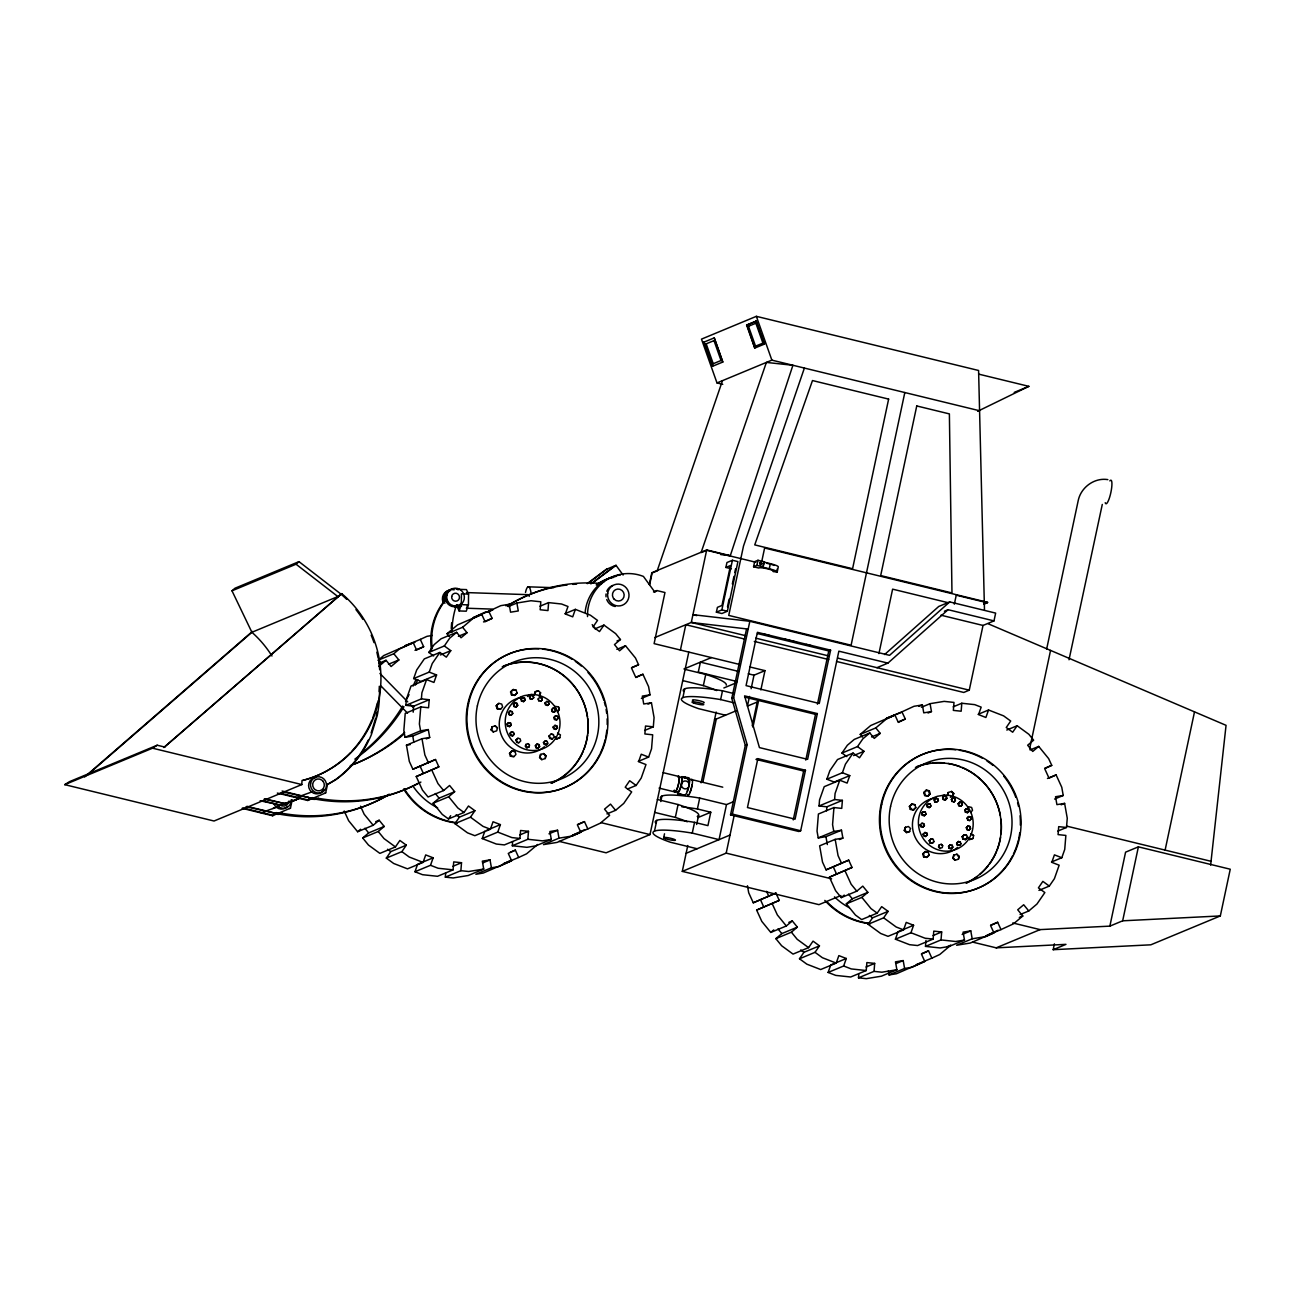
<?xml version="1.0" encoding="UTF-8"?>
<svg xmlns="http://www.w3.org/2000/svg" width="1295" height="1295" viewBox="0 0 1295 1295"><rect width="100%" height="100%" fill="white"/><g stroke="black" fill="none" stroke-linecap="round" stroke-linejoin="round"><path stroke-width="1.5" d="M459.126 610.949L461.328 604.652L461.441 593.855L468.563 594.097L468.434 604.894L466.249 611.191L459.126 610.949L457.054 606.448M426.249 738.911L429.697 737.47L428.305 729.571L412.749 736.029L405.044 737.276L403.846 730.461L405.222 713.383L420.762 706.924L428.564 707.75L429.212 699.721L413.672 706.18L405.869 705.338L406.355 699.284L411.033 686.042L426.573 679.584L433.938 682.449L436.577 674.97L429.212 672.105L413.672 678.564L416.682 670.001L424.323 658.896L439.879 652.437L446.322 657.148L450.773 650.657L444.331 645.962L428.791 652.421L433.615 655.95M413.186 712.201L413.672 706.18M420.762 706.924L419.386 724.002L420.6 730.817L405.044 737.276M405.869 705.338L421.409 698.879L421.895 692.825L426.573 679.584M537.635 844.502L526.579 853.826L518.696 857.452L515.361 850.135L508.271 853.405L511.622 860.706L483.31 873.04L475.88 874.255L491.436 867.796L490.028 859.896L482.323 861.143L483.731 869.058L468.175 875.517L453.137 877.961L445.334 877.136L445.658 873.154M414.967 871.745L430.507 865.287L433.145 857.808L417.605 864.267L414.967 871.745L422.575 874.708L437.532 876.294L453.072 869.851L453.719 861.887L461.522 862.713L460.874 870.677L445.334 877.136M636.007 677.123L642.919 674.258L648.585 686.625L650.041 694.832L642.336 696.095L643.728 703.994L651.434 702.748L654.072 717.592L653.311 726.835L645.509 726.009L644.878 733.974L652.68 734.799L651.547 748.769L648.617 757.089L641.235 754.224L638.597 761.703L645.978 764.568L641.219 778.052L636.12 785.45L629.678 780.739L625.226 787.23L631.669 791.925L623.753 803.418L615.578 810.33L610.512 804.114L604.538 809.148L609.605 815.364L600.362 823.167L587.817 828.946L584.466 821.629L577.392 824.883L580.743 832.199L557.093 842.397L543.447 844.615L559.003 838.156L557.595 830.257L549.889 831.503L551.298 839.419L535.741 845.878L526.919 847.319L512.302 845.748L512.626 841.766M484.864 831.082L482.226 838.561L496.357 844.049L504.403 844.907L519.959 838.448L520.59 830.483L528.49 831.325L527.842 839.289L512.302 845.748M642.919 674.258L635.845 677.512L631.474 667.977L638.564 664.723L635.473 657.99L625.517 645.768L619.544 650.802L614.477 644.586L620.451 639.536L615.643 633.627L603.956 625.096L599.488 631.572L593.061 626.877L597.513 620.402L590.423 615.222L575.352 609.362L572.714 616.841L565.332 613.976L567.987 606.497L561.544 604.004L548.611 602.612L547.979 610.576L540.161 609.751L540.808 601.786L530.982 600.734L516.883 603.033L508.239 606.627M839.435 839.548L842.883 838.108L841.491 830.208L825.935 836.667L818.23 837.914L817.032 831.099L818.408 814.021L833.948 807.562L841.75 808.388L842.397 800.359L826.857 806.817L819.055 805.976L819.541 799.922L824.219 786.68L839.759 780.221L847.124 783.086L849.763 775.608L842.397 772.743L826.857 779.202L829.868 770.638L837.509 759.534L853.065 753.075L859.508 757.785L863.959 751.294L857.517 746.6L841.977 753.059L846.8 756.588M826.534 810.832L826.857 806.817M833.948 807.562L832.572 824.64L833.786 831.471L818.23 837.914M819.055 805.976L834.595 799.533L835.081 793.463L839.759 780.221M888.338 970.991L889.05 974.941L904.59 968.482L903.198 960.582L895.476 961.845L896.885 969.745L881.345 976.203L866.29 978.664L858.488 977.822L858.812 973.84M828.12 972.432L843.66 965.989L846.299 958.51L830.759 964.969L828.12 972.432L835.728 975.394L850.685 976.997L866.226 970.538L866.873 962.573L874.675 963.399L874.044 971.363L858.488 977.822M1047.461 778.473L1056.105 774.896L1061.77 787.263L1063.227 795.47L1055.522 796.733L1056.914 804.632L1064.619 803.386L1067.258 818.23L1066.497 827.473L1058.695 826.647L1058.064 834.611L1065.866 835.437L1064.733 849.407L1061.803 857.727L1054.421 854.862L1051.783 862.341L1059.164 865.206L1054.405 878.69L1049.306 886.088L1042.863 881.377L1038.412 887.868L1044.855 892.563L1036.939 904.056L1028.764 910.968L1023.697 904.752L1017.724 909.786L1022.791 916.002L1013.548 923.804L1001.003 929.583L997.652 922.267L990.578 925.536L993.929 932.837L970.279 943.035L956.633 945.253L972.189 938.794L970.781 930.895L963.075 932.141L964.484 940.057L948.927 946.515L940.105 947.956L925.488 946.386L925.974 940.413M895.412 939.199L910.952 932.74L913.59 925.261L898.05 931.72L895.412 939.199L909.543 944.686L917.588 945.544L933.145 939.085L933.776 931.121L941.675 931.963L941.028 939.927L925.488 946.386M1056.105 774.896L1049.031 778.149L1044.66 768.615L1051.75 765.361L1048.659 758.627L1038.703 746.406L1032.73 751.44L1027.663 745.224L1033.637 740.173L1028.829 734.265L1017.142 725.734L1012.674 732.225L1006.247 727.515L1010.699 721.04L1003.609 715.86L988.538 710L985.9 717.479L978.518 714.613L981.173 707.135L974.73 704.642L961.796 703.25L961.165 711.214L953.347 710.388L953.994 702.424L944.168 701.372L930.069 703.671L921.425 707.264M1210.631 865.092L1226.057 725.329L988.344 623.85M460.761 603.421L459.158 607.97L457.653 604.716M290.614 803.531L292.233 799.808L290.469 808.145L272.5 815.737L242.1 808.323M164.853 747.085L157.197 745.224L69.412 781.694L64.75 784.657L214.031 821.014L301.816 784.56L302.01 780.513A107.971 104.652 67.4 0 0 378.561 700.886A107.971 104.652 67.4 0 0 341.734 593.628L163.947 747.458L341.734 593.628M277.34 793.074L307.724 800.472L325.692 792.896L327.473 784.56L335.955 779.606A108.246 104.911 67.4 0 0 371.455 734.443L377.185 715.73A108.246 104.911 67.4 0 0 379.273 686.285M491.096 729.878L492.391 726.689L491.096 729.878L493.266 731.95L496.746 730.817L497.377 727.887L495.192 725.831L491.711 726.964M535.612 691.627L534.301 694.832L535.612 691.627L538.396 690.769L540.582 692.825L539.27 696.03L540.582 692.825M525.284 746.357C527.081 741.63 524.167 747.215 526.741 747.733L529.056 746.972L529.477 745.014L528.02 743.638L525.705 744.398M539.594 757.591L540.905 754.386L539.594 757.591L541.779 759.663L545.26 758.53L545.875 755.6L543.706 753.544L540.225 754.677M545.875 755.6L545.26 758.53M559.796 737.81L556.316 738.943L559.796 737.81L560.427 734.88L557.562 733.099M649.329 584.498L651.822 572.73L706.698 549.938L730.299 555.684L792.912 365.271L766.381 362.422L701.21 552.22M649.653 584.66L652.13 572.989L657.617 570.707M680.409 650.041L685.8 624.724L744.528 639.034M706.698 549.938L691.287 622.458L654.703 637.609M558.987 841.329L606.109 852.806L650.009 834.579L688.794 652.081M697.098 848.743L670.308 842.219A55.442 7.899 12 0 1 654.493 831.131L656.775 820.382M660.774 801.556L661.939 796.085M725.491 715.212L698.685 708.689A55.442 7.899 12 0 1 682.87 697.6L684.731 688.81M663.688 837.703L664.513 833.802M716.378 612.179L717.414 607.355L721.979 605.445L730.461 565.543L725.896 567.437L726.932 562.532L732.42 560.266L737.923 561.593L727.369 611.24L721.882 613.522L716.378 612.179L721.865 609.896L727.369 611.24M687.273 821.791A52.593 7.495 12 0 0 675.342 817.42L678.078 804.535L657.358 799.484M716.621 690.559A52.593 7.495 12 0 0 703.363 685.605L705.743 674.42L685.023 669.369M684.909 777.987L685.12 777.016M721.865 609.896L732.42 560.266M727.482 606.788L729.101 599.197M732.339 583.98L733.941 576.388M734.751 572.584L735.56 568.78M840.892 895.541L818.942 904.655L682.287 871.373L687.774 845.522M701.113 782.811L716.151 712.04M654.493 831.131A55.442 7.899 12 0 1 692.258 833.106L694.541 822.357L707.928 825.627L710.777 812.24L697.39 808.97A55.442 7.899 12 0 0 681.882 806.834M697.39 808.97L699.705 798.06L726.495 804.583L733.035 801.88M702.894 782.067L716.297 719.033M682.87 697.6A55.442 7.899 12 0 1 720.635 699.575L722.497 690.785L733.99 693.586M696.661 824.462L698.62 815.251M777.178 572.099L773.099 571.516A7.673 1.101 12 0 0 767.984 568.926A7.673 1.101 12 0 0 758.757 568.019L753.577 566.773L754.677 561.658L757.98 560.282L764.536 561.884L762.884 567.226L769.262 568.78A10.635 1.522 12 0 1 777.21 572.066L778.263 567A10.635 1.522 12 0 0 770.363 563.665L763.969 562.111L763.241 565.526M753.577 566.773L756.895 565.397L757.98 560.282M884.598 654.542L938.745 606.465L949.721 601.916L995.645 613.102L993.993 620.888L948.069 609.702L887.901 663.121L838.852 651.175L800.682 830.743L798.853 831.503L730.542 814.863L745.305 745.37L731.788 698.361L746.357 629.839L748.186 629.079L691.287 622.458L746.001 635.78M761.719 561.625L764.617 548.012L987.583 602.321L983.828 604.328M730.542 814.863L732.371 814.102L747.134 744.609L733.617 697.6L749.837 621.292L889.552 655.335L949.721 601.916M769.262 568.78L770.363 563.665M726.495 804.583L719.049 839.629L692.258 833.106M749.481 696.435L747.425 706.099L758.401 701.534L752.962 727.142M751.132 688.713L753.998 675.197L764.973 670.632L760.861 689.944M776.547 572.358L777.275 568.958M752.201 725.669L757.235 702.019M682.287 871.373L726.187 853.13L734.152 815.607M757.85 758.643L747.458 807.546L795.081 819.152L805.474 770.25L757.85 758.643L756.021 759.404L803.645 771.011L805.474 770.25M817.436 704.221L828.768 650.932L830.597 650.171L819.266 703.46L746.066 685.622L757.397 632.332L830.597 650.171M793.252 819.913L803.645 771.011M805.781 760.1L815.51 714.354L817.339 713.594L807.611 759.339L759.437 747.603L744.56 695.868L817.339 713.594M904.817 392.531L851.106 645.218L728.745 615.416L743.492 546.069L804.389 368.071M878.917 653.603L892.611 589.16L948.539 602.79M904.282 830.532L905.577 827.327L904.282 830.532L906.451 832.588L909.252 831.73L910.563 828.525L908.378 826.469L904.897 827.602M954.334 604.198L956.244 595.198L987.47 602.806M836.538 661.454L963.771 692.453L969.259 690.17L983.018 625.453L993.993 620.888M948.102 792.54L947.487 795.47L948.102 792.54L951.582 791.407L953.768 793.479L952.456 796.684L953.768 793.479M938.47 846.995C940.267 842.268 937.353 847.853 939.927 848.371L942.258 847.61L942.663 845.667L941.206 844.291L938.891 845.036M952.78 858.245L954.091 855.04L952.78 858.245L954.965 860.301L958.446 859.168L959.061 856.238L956.892 854.182L953.411 855.315M959.061 856.238L958.446 859.168M972.982 838.448L969.502 839.581L972.982 838.448L973.613 835.518L970.748 833.737L973.613 835.518M1046.619 649.2L1078.249 500.42C1081.001 487.308 1094.453 477.402 1107.856 479.619M1029.638 748.801L1050.553 650.414M1069.006 659.77L1102.288 504.435M1012.771 922.963L1040.095 929.616L1109.864 926.135L1125.582 852.159L1138.386 846.849L1230.25 869.22L1220.327 915.937L1150.818 944.816L1053.175 949.688L1054.405 943.845M1109.864 926.135L1122.668 920.81L1138.386 846.849M1165.111 850.103L1194.508 711.861M467.56 605.396L466.75 607.76M371.115 732.97L375.647 718.142M376.214 716.297L376.278 716.103A108.246 104.911 67.4 0 0 377.007 712.25M657.31 570.447L722.48 380.665M429.212 672.105L432.239 663.542L439.879 652.437M375.696 821.678L379.144 820.237L384.21 826.453L368.67 832.912L362.697 837.962L368.492 845.068L379.888 853.389L395.428 846.93L399.88 840.455L406.322 845.166L390.782 851.624L386.315 858.099L393.696 863.49L407.504 868.848L423.06 862.389L425.699 854.927L433.145 857.808M429.697 737.47L421.992 738.733L406.452 745.192L409.317 761.428L412.895 769.23L435.525 759.517L438.859 766.818L416.245 776.547L422.429 790.063L428.062 796.992L443.618 790.533L449.592 785.482L454.658 791.698L439.102 798.157L433.129 803.208L442.259 814.409L448.475 818.942L464.015 812.483L468.482 806.008L474.909 810.719L459.369 817.177L454.917 823.652L467.479 832.831L474.844 835.696L490.4 829.237L493.039 821.758L500.404 824.624L497.766 832.102L482.226 838.561M842.397 772.743L845.425 764.179L853.065 753.075M788.849 922.364L792.297 920.923L797.364 927.139L781.824 933.598L775.851 938.648L781.646 945.755L793.042 954.091L808.582 947.632L813.05 941.141L819.476 945.852L803.936 952.311L799.484 958.786L806.866 964.176L820.674 969.534L836.214 963.091L838.852 955.613L846.299 958.51M842.883 838.108L835.178 839.37L819.638 845.829L822.503 862.065L826.08 869.868L848.711 860.155L852.045 867.456L829.431 877.184L835.615 890.701L841.248 897.629L856.804 891.17L862.778 886.12L867.844 892.352L852.288 898.795L846.315 903.845L855.445 915.047L861.661 919.58L877.201 913.137L881.668 906.646L888.095 911.356L872.555 917.815L868.103 924.29L880.665 933.468L888.03 936.334L903.586 929.875L906.225 922.396L913.59 925.261M413.105 686.042L415.517 680.571M415.371 685.087L417.783 679.616M428.791 652.421L434.149 644.619L441.077 638.775L456.633 632.316L461.052 637.755L467.026 632.721L462.606 627.282L447.05 633.724L449.268 636.46M444.331 645.962L449.689 638.176L456.633 632.316M386.315 858.099L401.871 851.641L406.322 845.166M448.475 818.942L450.692 815.704M454.917 823.652L470.457 817.194L474.909 810.719M759.987 562.532L760.958 564.652M841.977 753.059L847.335 745.272L854.263 739.413L869.819 732.954L874.238 738.393L880.211 733.359L875.792 727.919L860.236 734.378L862.454 737.098M857.517 746.6L862.875 738.814L869.819 732.954M799.484 958.786L815.024 952.327L819.476 945.852M868.103 924.29L883.643 917.831L888.095 911.356M432.271 648.552A63.455 61.529 67.1 0 1 444.768 601.252L446.176 599.65L443.861 601.625A63.455 61.529 67.1 0 0 431.656 650.867M496.195 705.824L498.85 703.363L501.732 704.059L502.622 706.941L500.647 709.11L497.102 708.705L496.195 705.824L498.85 703.363M510.57 691.967L513.273 689.49L516.155 690.186L517.045 693.068L515.07 695.237L511.46 694.848L510.57 691.967L513.273 689.49M514.325 695.544L517.045 693.068M513.451 704.609L515.232 702.958L517.142 703.428L517.741 705.354L516.43 706.795L514.05 706.52L513.451 704.609L515.232 702.958M508.514 712.719L510.279 711.084L512.205 711.554L512.788 713.464L511.476 714.921L509.113 714.646L508.514 712.719L510.279 711.084M520.93 699.268L522.694 697.633L524.621 698.102L525.203 700.012L523.892 701.469L521.529 701.194L520.93 699.268L522.694 697.633M515.96 706.989L517.741 705.354M511.023 715.115L512.788 713.464M523.439 701.663L525.203 700.012M529.461 696.92L531.225 695.285L533.151 695.755L533.75 697.665L531.97 699.316L530.06 698.847L529.461 696.92L531.225 695.285M506.944 724.261L508.725 722.626L510.635 723.079L511.234 725.006L509.906 726.463L507.543 726.187L506.944 724.261L508.725 722.626M509.453 726.641L511.234 725.006M540.922 701.178L538.801 700.805L538.202 698.879L539.724 697.341L541.634 697.811L542.233 699.737L540.711 701.259L542.233 699.737M509.906 733.488L511.671 731.853L513.597 732.322L514.196 734.233L512.869 735.689L510.505 735.414L509.906 733.488L511.671 731.853M512.415 735.884L514.196 734.233M544.904 703.088L546.668 701.453L548.578 701.906L549.177 703.832L547.413 705.467L545.503 705.014L544.904 703.088L547.866 705.289M515.993 740.076L517.919 738.247L520.072 738.765L520.752 740.934L518.809 742.747L516.656 742.229L515.993 740.076L517.919 738.247M547.413 705.467L549.177 703.832M509.518 753.318L512.172 750.857L515.038 751.553L515.944 754.435L513.969 756.604L510.408 756.199L509.518 753.318L512.172 750.857M551.638 709.692L553.402 708.041L555.328 708.511L555.927 710.421L554.6 711.878L552.237 711.602L551.638 709.692L553.402 708.041M554.147 712.072L555.927 710.421M557.368 711.878L559.343 709.692L558.453 706.811L554.891 706.406M553.904 717.527L555.668 715.876L557.595 716.345L558.177 718.272L556.866 719.712L554.503 719.437L553.904 717.527L555.668 715.876M556.413 719.907L558.177 718.272M535.353 745.774L537.134 744.123L539.044 744.593L539.643 746.519L538.332 747.96L535.952 747.684L535.353 745.774L537.134 744.123M553.111 727.029L554.875 725.378L556.801 725.847L557.4 727.774L555.62 729.409L553.71 728.939L553.111 727.029L556.073 729.231M537.878 748.154L539.643 746.519M548.934 736.078L551.022 734.071L553.418 734.653L554.163 737.049L552.075 739.056L549.679 738.474L548.934 736.078L552.075 739.056M543.463 742.472L545.227 740.821L547.154 741.29L547.753 743.217L545.972 744.852L544.062 744.382L543.463 742.472L546.425 744.674M555.62 729.409L557.4 727.774M545.972 744.852L547.753 743.217M909.381 806.461L912.036 804.001L914.918 804.697L915.808 807.578L913.833 809.764L910.288 809.343L909.381 806.461L912.036 804.001M923.756 792.605L926.459 790.128L929.341 790.824L930.231 793.705L928.256 795.875L924.646 795.486L923.756 792.605L926.459 790.128M913.153 810.039L915.808 807.578M927.511 796.182L930.231 793.705M926.637 805.247L928.418 803.596L930.328 804.066L930.927 805.992L929.146 807.627L927.236 807.157L926.637 805.247L929.616 807.449M921.7 813.373L923.464 811.722L925.391 812.192L925.99 814.102L924.662 815.559L922.299 815.283L921.7 813.373L923.464 811.722M934.116 799.922L935.88 798.27L937.807 798.74L938.389 800.65L936.625 802.301L934.715 801.832L934.116 799.922L935.88 798.27M929.146 807.627L930.927 805.992M924.209 815.753L925.99 814.102M942.647 797.558L944.411 795.923L946.337 796.393L946.936 798.303L945.609 799.76L943.246 799.484L942.647 797.558L944.411 795.923M920.13 824.899L921.91 823.264L923.821 823.733L924.42 825.643L922.639 827.295L920.729 826.825L920.13 824.899L923.108 827.1M945.156 799.954L946.936 798.303M922.639 827.295L924.42 825.643M954.107 801.815L951.987 801.443L951.388 799.517L952.91 797.979L954.82 798.448L955.419 800.375L953.897 801.913L955.419 800.375M951.388 799.517L952.91 797.979M923.092 834.126L924.857 832.491L926.783 832.96L927.382 834.87L925.601 836.521L923.691 836.052L923.092 834.126L925.601 836.521M958.09 803.726L959.854 802.091L961.764 802.56L962.363 804.47L961.052 805.927L958.688 805.652L958.09 803.726L959.854 802.091M929.179 840.714L931.105 838.885L933.258 839.403L933.938 841.572L932.465 843.207L929.842 842.867L929.179 840.714L931.105 838.885M960.599 806.121L962.363 804.47M931.995 843.385L933.938 841.572M922.704 853.955L925.358 851.495L928.224 852.191L929.13 855.072L927.155 857.258L923.594 856.837L922.704 853.955L925.358 851.495M964.824 810.33L966.588 808.679L968.514 809.148L969.113 811.075L967.786 812.515L965.422 812.24L964.824 810.33L966.588 808.679M966.782 808.938L968.757 806.753L971.638 807.449L972.529 810.33L970.554 812.515M926.475 857.533L929.13 855.072M967.333 812.71L969.113 811.075M967.09 818.165L968.854 816.514L970.781 816.983L971.363 818.909L969.599 820.544L967.689 820.075L967.09 818.165L968.854 816.514M948.539 846.412L950.32 844.761L952.23 845.23L952.829 847.157L951.517 848.597L949.138 848.322L948.539 846.412L950.32 844.761M966.297 827.667L968.061 826.032L969.987 826.485L970.586 828.411L969.259 829.868L966.896 829.593L966.297 827.667L968.061 826.032M951.064 848.792L952.829 847.157M962.12 836.716L964.208 834.708L966.604 835.291L967.349 837.687L965.714 839.5L962.865 839.111L962.12 836.716L964.208 834.708M956.649 843.11L958.413 841.475L960.34 841.928L960.939 843.854L959.611 845.311L957.248 845.036L956.649 843.11L958.413 841.475M968.806 830.046L970.586 828.411M959.158 845.489L960.939 843.854M965.261 839.694L967.349 837.687M271.966 655.998A106.417 103.131 67.4 0 0 251.894 632.284L231.999 590.811L234.962 588.238L298.983 561.641L340.828 594A107.971 104.652 67.4 0 1 346.671 599.326M231.999 590.811L296.037 564.215L298.983 561.641M84.677 776.935L252.428 631.41M87.121 775.236L251.894 632.284L338.772 596.186M380.795 663.299L378.253 660.175L383.757 655.545L413.218 642.676L416.569 649.977L423.659 646.723L420.308 639.406L404.752 645.865L414.983 642.207M378.804 666.391L386.023 660.288L391.09 666.52L398.86 659.948L393.809 653.732L378.253 660.175M393.809 653.732L399.297 649.086L413.218 642.676M447.05 633.724L457.54 624.886L481.772 614.429L485.107 621.746L492.132 618.362L488.733 611.224L473.177 617.683L485.269 612.114L490.287 611.289M462.606 627.282L473.08 618.427L481.772 614.429M344.211 811.026L348.646 820.722L357.63 831.73L360.609 829.221M357.63 831.73L373.17 825.271L379.144 820.237M362.697 837.962L378.237 831.503L384.21 826.453M433.129 803.208L448.685 796.749L454.658 791.698M860.236 734.378L870.726 725.524L894.958 715.067L898.293 722.383L905.318 719L901.919 711.861L886.363 718.32L901.789 712.201M875.792 727.919L886.266 719.065L894.958 715.067M747.458 885.764L748.704 892.773L753.285 902.793L775.915 893.064L779.266 900.381L756.636 910.094L761.816 921.409L770.784 932.432L773.762 929.907M770.784 932.432L786.324 925.974L792.297 920.923M775.851 938.648L791.391 932.19L797.364 927.139M841.248 897.629L844.243 895.104M846.315 903.845L861.871 897.386L867.844 892.352M587.218 583.624L606.125 569.411L616.015 565.316L623.105 575.045M587.93 583.446L607.177 568.974M590.844 583.883L614.995 565.737M592.382 583.074L616.015 565.316M740.092 664.578L654.104 643.631L664.966 592.527L656.953 590.569L654.865 592.139L643.421 576.421A42.897 41.569 67.4 0 0 587.525 616.582M527.453 696.483L529.963 694.703L533.151 695.755M64.75 784.657L152.535 748.186L157.197 745.224M977.628 411.308L1028.845 386.347L978.874 374.174M420.308 639.406L427.026 636.314L432.271 635.457M488.733 611.224L500.809 605.655L509.178 604.296L510.57 612.195L518.275 610.949L516.883 603.033M760.877 564.766L762.124 563.357L760.133 562.37L759.938 564.669L761.703 563.859L760.44 562.321M412.895 769.23L435.525 759.517M416.245 776.547L438.859 766.818M511.039 860.285L503.156 863.911L518.696 857.452M511.622 860.706L498.85 866.582L491.436 867.796M584.822 829.626L572.277 835.404L587.817 828.946M580.743 832.199L572.633 835.939L559.003 838.156M901.919 711.861L913.995 706.293L922.364 704.933L923.756 712.849L931.461 711.586L930.069 703.671M753.285 902.793L775.915 893.064M826.08 869.868L848.711 860.155M756.636 910.094L779.266 900.381M829.431 877.184L852.045 867.456M947.325 946.629L950.789 945.188L939.749 954.512L931.866 958.138L928.515 950.821L921.441 954.091L924.776 961.408L912.02 967.284L904.59 968.482M987.259 935.217L998.008 930.263M993.929 932.837L985.819 936.576L972.189 938.794M272.937 808.501L276.612 806.834M456.908 605.283L455.435 605.914L456.795 605.348M273.941 813.519A11.946 11.574 67.1 0 0 279.93 814.247L282.197 813.292A166.165 161.13 67.1 0 0 389.552 794.353M307.449 797.024A11.946 11.574 67.1 0 0 316.126 799.258L318.392 798.319A166.165 161.13 67.1 0 0 420.891 782.083M984.475 609.621L978.583 370.483L756.345 316.336L701.485 339.128L716.993 382.931L722.74 384.34M704.027 342.107L714.257 337.882L722.804 362.05L712.574 366.258L704.027 342.107L712.574 366.258M746.616 325.11L756.329 321.095L764.471 344.082L754.758 348.08L746.616 325.11L756.329 321.095M721.024 360.496L712.331 364.105L713.254 363.782L706.212 343.871L705.289 344.195L714.905 340.261L713.982 340.585L721.024 360.496L721.946 360.172M716.993 382.931L771.869 360.139L979.587 410.758M1014.212 392.417L1028.845 386.347M505.714 605.736L509.178 604.296M379.111 663.169L386.023 660.288M415.015 650.317L423.659 646.723M483.504 621.94L492.132 618.362M388.5 664.254L398.86 659.948M458.398 636.298L467.026 632.721M539.983 606.206L548.611 602.612M601.511 582.734L604.069 581.665M440.413 654.962L450.773 650.657M701.275 552.56L706.762 550.294L755.794 562.24M564.992 613.668L575.352 609.362M436.577 674.97L421.037 681.429L413.672 678.564M653.489 592.009L656.953 590.569M595.311 628.69L603.956 625.096M617.003 640.976L620.451 639.536M516.155 690.186L512.529 689.798M616.873 649.345L625.517 645.768M511.46 694.848L515.07 695.237M538.396 690.769L534.916 691.902M497.102 708.705L500.647 709.11M522.241 697.827L524.621 698.102M521.529 701.194L523.892 701.469M514.779 703.153L517.142 703.428M530.06 698.847L531.97 699.316M533.75 697.665L532.682 695.933M514.05 706.52L516.43 706.795M327.473 784.56L326.55 784.932L335.049 779.978A108.246 104.911 67.4 0 0 368.185 740.173M296.474 797.736L300.99 796.085M300.31 796.085L311.965 791.909M261.234 812.985L265.75 811.334M265.07 811.334L278.652 806.494M260.133 800.779L280.173 805.069A108.246 104.911 67.4 0 0 298.303 798.675M264.115 799.177L284.139 803.467A108.246 104.911 67.4 0 0 300.521 797.849M539.724 697.341L541.634 697.811M538.202 698.879L538.801 700.805M509.113 714.646L511.476 714.921M324.786 793.268L325.692 792.896M307.724 800.472L308.647 800.1L280.157 793.155M546.668 701.453L548.578 701.906M289.546 808.533L290.469 808.145M272.5 815.737L273.407 815.348L243.023 807.95M631.652 667.589L638.564 664.723M495.192 725.831L497.377 727.887M508.255 722.804L510.635 723.079M493.266 731.95L491.776 729.603M507.543 726.187L509.906 726.463M558.453 706.811L559.343 709.692M552.949 708.235L555.328 708.511M552.237 711.602L554.6 711.878M510.505 735.414L512.869 735.689M557.595 716.345L555.215 716.07M554.503 719.437L556.866 719.712M683.954 668.981L711.392 657.585M554.875 725.378L556.801 725.847M516.656 742.229L518.809 742.747M528.02 743.638L529.477 745.014M551.022 734.071L553.418 734.653M641.397 698.426L650.041 694.832M515.038 751.553L511.493 751.132M526.741 747.733L529.056 746.972M545.227 740.821L546.684 741.485M510.408 756.199L513.969 756.604M536.68 744.317L539.044 744.593M535.952 747.684L538.332 747.96M647.986 704.172L651.434 702.748M543.706 753.544L545.195 755.891M541.779 759.663L540.29 757.316M723.856 687.969L736.661 682.643M644.683 730.429L653.311 726.835M731.788 698.361L733.617 697.6M944.411 611.224L948.069 609.702M983.941 603.842L987.583 602.321M714.516 719.777L736.45 710.664M638.257 761.395L648.617 757.089M876.925 667.686L887.901 663.121M486.596 830.37L500.404 824.624M627.492 789.027L636.12 785.45M519.845 834.919L528.49 831.325M452.878 866.306L461.522 862.713M745.305 745.37L747.134 744.609M548.967 833.834L557.595 830.257M483.116 862.761L490.028 859.896M510.165 852.288L515.361 850.135M577.57 824.494L584.466 821.629M606.934 813.908L615.578 810.33M918.9 706.374L922.364 704.933M898.422 721.865L905.318 719M928.013 713.027L931.461 711.586M871.584 736.952L880.211 733.359M953.169 706.843L961.796 703.25M697.973 817.55L710.777 812.24M853.599 755.6L863.959 751.294M978.178 714.306L988.538 710M849.763 775.608L834.223 782.067L826.857 779.202M686.123 853.308L730.024 835.065M1006.782 730.04L1017.142 725.734M925.715 790.436L929.341 790.824M1030.059 749.983L1038.703 746.406M924.646 795.486L928.256 795.875M914.918 804.697L911.356 804.292M951.582 791.407L953.071 793.754M910.288 809.343L913.833 809.764M935.427 798.465L937.807 798.74M928.418 803.596L930.328 804.066M943.148 795.34L946.337 796.393M934.715 801.832L936.625 802.301M938.389 800.65L937.337 798.934M943.246 799.484L945.609 799.76M952.699 798.06L954.82 798.448M925.391 812.192L923.011 811.916M951.987 801.443L951.598 799.436M922.299 815.283L924.662 815.559M959.401 802.285L961.764 802.56M1044.838 768.226L1051.75 765.361M958.688 805.652L961.052 805.927M921.91 823.264L923.821 823.733M906.451 832.588L909.932 831.455M966.135 808.873L968.514 809.148M965.422 812.24L967.786 812.515M924.857 832.491L926.783 832.96M927.382 834.87L926.313 833.138M968.401 816.708L970.781 816.983M967.689 820.075L969.599 820.544M971.363 818.909L970.311 817.177M933.258 839.403L930.652 839.079M929.842 842.867L932.465 843.207M967.608 826.21L969.987 826.485M966.896 829.593L969.259 829.868M941.206 844.291L942.663 845.667M966.604 835.291L963.755 834.903M1054.583 799.064L1063.227 795.47M928.224 852.191L924.679 851.786M939.927 848.371L938.94 846.8M962.865 839.111L965.714 839.5M923.594 856.837L927.155 857.258M952.23 845.23L952.375 847.335M960.34 841.928L957.96 841.653M949.138 848.322L951.517 848.597M957.248 845.036L959.611 845.311M1061.172 804.81L1064.619 803.386M956.892 854.182L958.381 856.529M954.965 860.301L953.476 857.954M1057.869 831.066L1066.497 827.473M1051.443 862.033L1061.803 857.727M1038.946 890.393L1049.306 886.088M933.031 935.557L941.675 931.963M866.047 966.993L874.675 963.399M962.153 934.472L970.781 930.895M896.286 963.448L903.198 960.582M921.603 953.703L928.515 950.821M990.756 925.132L997.652 922.267M1020.12 914.545L1028.764 910.968M1019.327 917.443L1022.791 916.002M916.31 964.597L931.866 958.138M985.463 936.042L1001.003 929.583M924.776 961.408L896.464 973.743L889.05 974.941M972.788 942.145L996.195 947.843L1040.095 929.616M1053.175 949.688L1065.963 944.363L996.195 947.843M714.257 337.882L722.804 362.05M764.471 344.082L755.875 321.257M754.758 348.08L747.069 324.948M950.352 797.251L953.136 796.393M420.6 730.817L428.305 729.571M406.452 745.192L410.305 744.56M551.298 839.419L542.459 840.86L527.842 839.289M483.731 869.058L468.677 871.503L460.874 870.677M833.786 831.471L841.491 830.208M964.484 940.057L955.645 941.497L941.028 939.927M896.885 969.745L881.846 972.205L874.044 971.363M1122.668 920.81L1220.327 915.937M687.985 778.004L689.053 777.809L681.769 776.628M528.052 586.813L553.742 587.687M459.369 589.354L466.475 589.597L468.563 594.097M466.443 592.576L527.971 594.664M461.328 604.652L468.434 604.894M457.928 606.206L461.489 606.335M466.281 608.213L492.084 609.103M421.409 698.879L429.212 699.721M834.595 799.533L842.397 800.359M519.959 838.448L511.897 837.59L497.766 832.102M453.072 869.851L438.115 868.249L430.507 865.287M933.145 939.085L925.083 938.227L910.952 932.74M866.226 970.538L851.284 968.935L843.66 965.989M749.837 621.292L692.938 614.672L696.84 615.611M720.603 554.535L730.299 555.684M684.213 777.389L685.233 777.615M756.895 565.397L763.451 566.983M940.915 615.19L983.018 625.453M725.896 567.437L731.4 568.78M763.726 634.081L769.505 635.489M784.932 639.244L796.506 642.061M806.154 644.408L811.949 645.816M757.494 633.563L828.768 650.932M691.465 622.312L695.383 623.267M755.762 638.16L828.072 655.772M837.833 658.151L969.259 690.17M754.305 641.43L828.703 659.543M749.659 666.909L764.973 670.632M738.684 671.457L700.417 662.134L698.296 672.089L736.58 681.413M748.251 673.788L753.998 675.197M682.643 680.571L703.363 685.605M744.641 697.098L815.51 714.354M720.635 699.575L734.038 702.829M1066.902 826.178L1211.052 861.305M509.825 711.279L511.735 711.748M511.217 732.047L513.128 732.501M663.202 772.662L678.871 776.482M681.737 777.178L722.772 787.182M659.058 788.105L674.727 791.909M732.371 814.102L800.682 830.743M654.622 812.386L675.342 817.42M600.929 822.616L650.009 834.579M726.187 853.13L831.6 878.819M152.535 748.186L301.816 784.56M282.083 791.035L312.581 798.465L283.087 791.876M265.022 798.805L284.139 803.467M262.95 800.877L280.173 805.069M246.924 806.316L277.34 813.713L246.018 806.688M903.586 929.875L896.205 927.01L883.643 917.831M836.214 963.091L822.406 957.717L815.024 952.327M490.4 829.237L483.019 826.372L470.457 817.194M423.06 862.389L409.236 857.031L401.871 851.641M877.201 913.137L871.001 908.604L861.871 897.386M869.333 915.452L872.555 917.815M808.582 947.632L797.186 939.296L791.391 932.19M800.715 949.947L803.936 952.311M464.015 812.483L457.815 807.95L448.685 796.749M456.148 814.814L459.369 817.177M395.428 846.93L384.032 838.61L378.237 831.503M387.561 849.261L390.782 851.624M296.037 564.215L337.882 596.574M968.012 837.234L970.198 839.306M904.962 830.241L907.147 832.313M554.827 736.596L557.012 738.652M525.754 746.163L527.194 747.539M379.937 673.465L407.731 701.874M410.515 704.707L413.299 707.556M381.135 686.156L407.553 713.14M856.804 891.17L851.155 884.242L844.971 870.726M848.5 894.133L852.288 898.795M786.324 925.974L777.356 914.95L772.176 903.635M778.02 928.936L781.824 933.598M443.618 790.533L437.969 783.604L431.785 770.088M435.314 793.495L439.102 798.157M373.17 825.271L364.186 814.264L360.496 806.186M364.866 828.25L368.67 832.912M592.187 624.627L595.619 629.338M841.62 863.409L838.059 855.606L835.178 839.37M833.154 866.614L836.505 873.915M766.543 891.316L768.825 896.334M760.359 899.523L763.71 906.84M428.435 762.771L424.873 754.969L421.992 738.733M419.968 765.96L423.319 773.277M756.345 316.336L771.869 360.139M761.282 335.534L763.192 340.957M968.045 809.343L968.644 811.253M965.277 810.136L965.876 812.046M967.543 817.971L968.142 819.897M969.518 826.679L970.117 828.606M961.311 802.738L961.91 804.664M966.75 827.473L967.349 829.399M958.543 803.547L959.142 805.458M954.625 798.529L955.224 800.456M962.573 836.521L963.318 838.917M945.868 796.571L946.467 798.497M943.1 797.38L943.699 799.29M957.102 842.915L957.701 844.842M934.569 799.727L935.168 801.637M949.008 846.218L949.607 848.144M928.596 791.132L929.486 794.013M924.484 792.297L925.391 795.179M922.153 813.179L922.752 815.089M929.632 840.52L930.312 842.673M910.061 806.186L910.968 809.051M923.384 853.68L924.29 856.545M554.859 708.705L555.458 710.615M552.091 709.498L552.69 711.408M554.357 717.333L554.956 719.259M556.332 726.042L556.931 727.968M541.439 697.892L542.038 699.818M529.914 696.742L530.513 698.653M524.151 698.296L524.75 700.207M538.591 744.787L539.189 746.697M521.383 699.09L521.982 701M535.822 745.58L536.421 747.49M516.689 703.622L517.288 705.532M511.298 691.659L512.205 694.541M513.921 704.415L514.503 706.342M508.967 712.541L509.566 714.452M516.446 739.882L517.126 742.035M510.181 723.274L510.78 725.2M507.397 724.067L507.996 725.993M510.359 733.31L510.958 735.22M496.875 705.532L497.782 708.414M510.198 753.026L511.104 755.908M825.935 836.667L827.343 844.567M412.749 736.029L413.801 741.954M445.011 598.339L445.27 600.038M677.933 776.87A8.045 1.619 -76.3 0 1 678.143 785.482A8.045 1.619 -76.3 0 1 674.339 790.241M655.659 822.989A55.442 7.899 12 0 1 694.541 822.357M693.262 700.773A6.038 0.858 12 0 1 697.374 700.304A6.038 0.858 12 0 1 704.043 702.764M683.63 691.417A55.442 7.899 12 0 1 722.497 690.785M660.822 798.691A55.442 7.899 12 0 1 699.705 798.06M705.743 674.42A52.593 7.495 12 0 1 726.285 685.136M678.078 804.535A52.593 7.495 12 0 1 697.26 816.433M691.125 779.849A8.288 1.667 -76.3 0 1 691.611 787.668A8.288 1.667 -76.3 0 1 687.532 794.758M688.244 779.153A8.288 1.667 -76.3 0 1 688.972 785.919A8.288 1.667 -76.3 0 1 684.958 794.661M680.555 777.518A8.045 1.619 -76.3 0 1 681.024 785.11A8.045 1.619 -76.3 0 1 677.091 791.957M691.967 784.899A7.349 1.473 -76.3 0 1 690.073 791.941M688.438 794.515A7.349 1.473 -76.3 0 1 688.066 794.45M688.114 780.011A7.349 1.473 -76.3 0 1 689.296 782.552M688.309 787.878A7.349 1.473 -76.3 0 1 687.192 791.245M677.965 776.644A8.288 1.667 -76.3 0 1 678.175 785.515A8.288 1.667 -76.3 0 1 674.258 790.436M680.83 777.34A8.288 1.667 -76.3 0 1 681.316 785.175A8.288 1.667 -76.3 0 1 677.253 792.249M766.899 563.325A7.673 1.101 12 0 1 769.068 563.811M771.092 564.345A7.673 1.101 12 0 1 774.054 565.429M1109.831 480.898A12.06 2.477 -78 0 1 1110.9 492.359A12.06 2.477 -78 0 1 1105.218 502.703M615.19 606.513A10.991 10.668 67.1 0 1 606.74 599.601M606.044 596.833A10.991 10.668 67.1 0 1 606.06 593.968M606.805 591.232A10.991 10.668 67.1 0 1 612.632 585.486M615.983 576.388A42.897 41.569 67.4 0 0 598.759 583.867L596.234 584.919A42.897 41.569 67.4 0 1 613.458 577.441M585.146 612.341A42.897 41.569 67.4 0 1 620.418 574.996M870.321 923.804A72.39 70.157 67.4 0 1 824.818 900.397M849.18 907.649A63.342 61.383 67.4 0 1 834.498 896.868M869.107 923.335A72.39 70.157 67.4 0 1 826.728 901.53M457.167 823.118A72.39 70.157 67.4 0 1 403.7 789.141M437.645 807.805A63.342 61.383 67.4 0 1 413.137 786.324M455.953 822.633A72.39 70.157 67.4 0 1 404.315 788.882M291.262 799.743A8.223 7.98 67.1 0 1 276.628 804.6M289.06 800.957A5.973 5.795 67.1 0 1 279.801 804.859M323.815 789.432A8.223 7.98 67.1 0 1 309.974 790.144A8.223 7.98 67.1 0 1 316.029 777.518M287.425 806.445A8.223 7.98 67.1 0 1 273.812 803.467M418.641 783.038A166.165 161.13 67.1 0 1 316.126 799.258M318.392 798.319A11.946 11.574 67.1 0 1 312.403 797.591M508.352 605.105A158.621 153.83 67.1 0 1 567.178 584.968M572.843 584.385A158.621 153.83 67.1 0 1 576.631 584.11M507.381 606.157A158.621 153.83 67.1 0 1 601.754 583.576M404.671 732.436A188.131 182.433 67.1 0 1 354.911 763.872M404.153 733.925A188.131 182.433 67.1 0 1 350.298 765.636M355.963 609.621A107.971 104.652 67.4 0 1 362.875 619.366M371.163 635.197A107.971 104.652 67.4 0 1 374.012 642.628M376.829 652.162A107.971 104.652 67.4 0 1 378.091 658.006M378.771 661.907A107.971 104.652 67.4 0 1 379.678 669.79M379.662 687.58A107.971 104.652 67.4 0 1 379.273 691.53M377.233 703.169A107.971 104.652 67.4 0 1 372.588 718.175M371.843 719.988A107.971 104.652 67.4 0 1 351.997 751.019M350.686 752.427A107.971 104.652 67.4 0 1 302.965 780.416M409.042 694.606A188.131 182.433 67.1 0 1 405.513 701.194M402.713 706.034A188.131 182.433 67.1 0 1 359.978 754.564M403.991 706.681A188.131 182.433 67.1 0 1 354.846 759.145M388.888 794.353A166.165 161.13 67.1 0 1 279.93 814.247M489.008 611.402A158.621 153.83 67.1 0 1 492.505 609.929M282.197 813.292A11.946 11.574 67.1 0 1 276.207 812.564M487.81 612.017A158.621 153.83 67.1 0 1 493.006 609.702M378.367 700.482A108.246 104.911 67.4 0 1 377.849 706.39M442.809 601.608A9.049 8.774 67.1 0 1 448.507 590.407M457.734 605.234A9.049 8.774 67.1 0 1 455.986 606.724M297.397 799.047A108.246 104.911 67.4 0 1 279.267 805.458M525.479 592.462A15.767 3.545 -88 0 1 531.079 593.369M460.729 603.972A9.049 8.774 67.1 0 1 446.241 601.447A9.049 8.774 67.1 0 1 453.768 588.772M456.067 589.015A9.049 8.774 67.1 0 1 458.236 589.856M299.614 798.238A108.246 104.911 67.4 0 1 283.233 803.839M444.93 603.276A9.049 8.774 67.1 0 1 454.205 589.808M457.119 606.238A9.049 8.774 67.1 0 1 455.031 607.193M527.502 595.133A7.867 1.764 -88 0 1 529.218 596.428M444.93 600.815A8.045 7.802 67.1 0 1 449.996 590.86M456.649 605.364A8.045 7.802 67.1 0 1 454.788 606.222M452.084 632.09A80.322 77.894 67.1 0 1 456.342 605.526M451.243 628.593A80.322 77.894 67.1 0 1 451.68 622.798M455.937 605.704A8.045 7.802 67.1 0 1 451.89 605.704M448.329 603.616A8.045 7.802 67.1 0 1 446.225 600.038M456.39 605.51A8.045 7.802 67.1 0 1 452.343 605.51M447.503 601.77A8.045 7.802 67.1 0 1 446.678 599.844M445.496 600.589A8.045 7.802 67.1 0 1 448.896 591.362M502.25 666.795A63.083 61.14 67.4 0 1 583.041 701.291A63.083 61.14 67.4 0 1 551.071 783.151M544.402 746.746A28.15 27.276 67.4 0 1 501.877 736.386A28.15 27.276 67.4 0 1 521.772 697.293M599.423 755.147A72.39 70.157 67.4 0 1 514.131 788.525A72.39 70.157 67.4 0 1 467.349 706.471A72.39 70.157 67.4 0 1 538.801 648.827M542.492 649.119A72.39 70.157 67.4 0 1 572.163 659.317M575.32 661.373A72.39 70.157 67.4 0 1 581.293 665.986M588.011 672.542A72.39 70.157 67.4 0 1 603.842 700.287M604.376 702.084A72.39 70.157 67.4 0 1 605.315 705.759M606.076 709.482A72.39 70.157 67.4 0 1 606.643 713.237M607.128 718.871A72.39 70.157 67.4 0 1 607.177 724.504M606.805 730.17A72.39 70.157 67.4 0 1 605.623 737.583M605.218 739.396A72.39 70.157 67.4 0 1 600.232 753.496M503.512 666.018A63.342 61.383 67.4 0 1 587.509 716.766M587.752 718.563A63.342 61.383 67.4 0 1 587.865 733.213M587.655 735.026A63.342 61.383 67.4 0 1 584.061 749.125M583.381 750.792A63.342 61.383 67.4 0 1 551.443 783.265M957.588 847.383A28.15 27.276 67.4 0 1 915.063 837.023A28.15 27.276 67.4 0 1 934.958 797.93M915.435 767.449A63.083 61.14 67.4 0 1 995.823 800.99A63.083 61.14 67.4 0 1 966.102 882.98M1012.609 855.785A72.39 70.157 67.4 0 1 926.152 888.726A72.39 70.157 67.4 0 1 881.021 804.648A72.39 70.157 67.4 0 1 955.678 749.756M959.368 750.258A72.39 70.157 67.4 0 1 982.128 758.093M986.936 760.974A72.39 70.157 67.4 0 1 993.022 765.426M1003.674 776.061A72.39 70.157 67.4 0 1 1015.814 797.364M1017.562 802.738A72.39 70.157 67.4 0 1 1018.501 806.396M1020.039 815.769A72.39 70.157 67.4 0 1 1020.363 825.142M1019.764 832.685A72.39 70.157 67.4 0 1 1018.809 838.221M1018.404 840.034A72.39 70.157 67.4 0 1 1013.418 854.133M916.698 766.672A63.342 61.383 67.4 0 1 930.296 763.143M932.287 762.917A63.342 61.383 67.4 0 1 944.411 762.917M948.167 763.403A63.342 61.383 67.4 0 1 960.372 766.721M962.039 767.401A63.342 61.383 67.4 0 1 1000.387 815.591M1000.938 819.201A63.342 61.383 67.4 0 1 1001.051 833.867M1000.566 837.46A63.342 61.383 67.4 0 1 997.247 849.763M996.567 851.43A63.342 61.383 67.4 0 1 989.509 864.024M988.295 865.627A63.342 61.383 67.4 0 1 979.926 874.384M976.802 876.893A63.342 61.383 67.4 0 1 966.442 883.093M888.629 399.103L852.579 568.732L754.742 544.887L812.483 380.552L888.629 399.103M916.747 405.95L880.681 575.579L951.971 592.948L949.381 413.898L916.747 405.95M677.576 793.592L685.33 795.34L677.576 793.592M756.798 322.86L747.587 326.631L748.494 326.308L755.552 346.202L754.629 346.526L763.84 342.77L762.917 343.094L755.875 323.183L756.798 322.86M531.274 694.492L524.232 695.642A28.15 27.276 67.4 0 0 512.496 741.08A28.15 27.276 67.4 0 0 557.983 733.666A28.15 27.276 67.4 0 0 531.274 694.492M944.46 795.13L937.418 796.279A28.15 27.276 67.4 0 0 925.682 841.718A28.15 27.276 67.4 0 0 971.169 834.304A28.15 27.276 67.4 0 0 944.46 795.13M323.054 781.29L321.953 780.189A5.973 5.795 67.1 0 0 313.94 788.509L315.041 789.61A5.973 5.795 67.1 0 0 323.054 781.29M614.235 599.261L613.263 598.015A6.038 5.844 67.1 0 1 617.683 589.047A6.038 5.844 67.1 0 1 623.866 597.092A6.038 5.844 67.1 0 1 614.235 599.261M665.533 838.707A6.038 0.858 12 0 0 675.326 840.309A6.038 0.858 12 0 0 667.912 837.719A6.038 0.858 12 0 0 665.533 838.707M693.829 703.104A6.038 0.858 12 0 0 703.622 704.707A6.038 0.858 12 0 0 696.208 702.117A6.038 0.858 12 0 0 693.829 703.104M681.494 783.993A4.014 3.901 67.4 0 0 686.512 788.752A4.014 3.901 67.4 0 0 687.953 782.018A4.014 3.901 67.4 0 0 681.494 783.993M607.695 593.288A10.991 10.668 67.1 0 0 622.328 605.251A10.991 10.668 67.1 0 0 624.886 586.538A10.991 10.668 67.1 0 0 607.695 593.288M310.622 783.184A8.223 7.98 67.1 0 0 321.111 792.686A8.223 7.98 67.1 0 0 323.734 778.829A8.223 7.98 67.1 0 0 310.622 783.184M446.937 595.101A9.049 8.774 67.1 0 0 458.252 605.833A9.049 8.774 67.1 0 0 461.489 590.666A9.049 8.774 67.1 0 0 446.937 595.101M451.68 596.59A4.014 3.901 67.1 0 0 457.054 600.945A4.014 3.901 67.1 0 0 457.961 594.081A4.014 3.901 67.1 0 0 451.68 596.59M477.369 705.888A63.083 61.14 67.4 0 0 556.186 780.723A63.083 61.14 67.4 0 0 578.671 674.938A63.083 61.14 67.4 0 0 477.369 705.888M468.515 703.719A72.39 70.157 67.4 0 0 558.954 789.594A72.39 70.157 67.4 0 0 584.757 668.22A72.39 70.157 67.4 0 0 468.515 703.719M890.555 806.526A63.083 61.14 67.4 0 0 969.372 881.361A63.083 61.14 67.4 0 0 991.857 775.575A63.083 61.14 67.4 0 0 890.555 806.526M881.701 804.373A72.39 70.157 67.4 0 0 972.14 890.232A72.39 70.157 67.4 0 0 997.943 768.858A72.39 70.157 67.4 0 0 881.701 804.373"/></g></svg>
